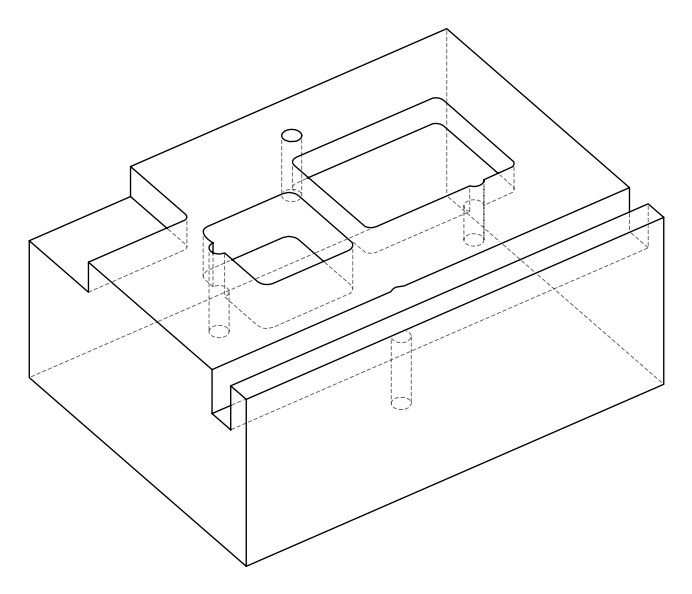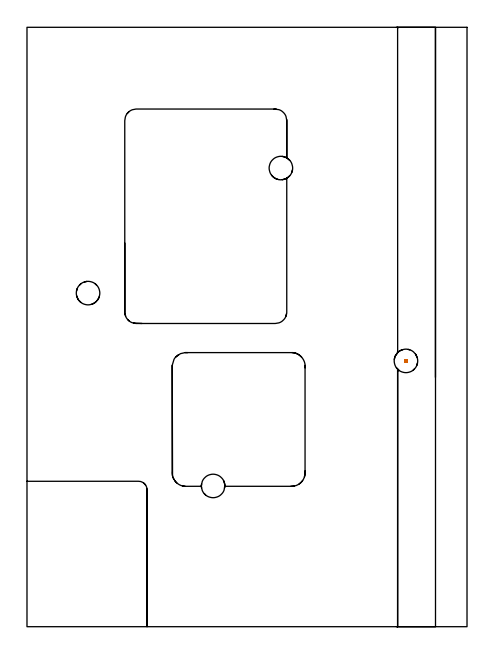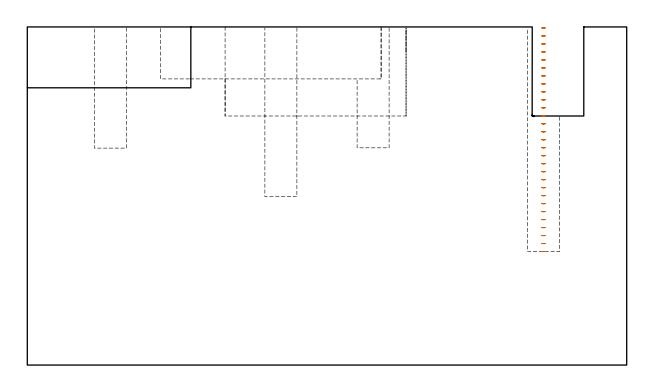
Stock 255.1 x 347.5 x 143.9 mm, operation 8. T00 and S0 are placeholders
(PLAN: 8 operations, 3 tool changes, 86.8 min)
(1 MILL_CORNER_NOTCH_RECTANGULAR | CORNER_NOTCH_RECTANGULAR | NXT0201_009 | Follow Part, ap 2, ae 75% | 32.92 min | 151845 mm3)
(2 MILL_RECTANGULAR_POCKET | POCKET_RECTANGULAR_STRAIGHT | NXT0201_011 | Follow Part, ap 3, ae 75% | 17.8 min | 224241 mm3)
(3 MILL_RECTANGULAR_POCKET_1 | POCKET_RECTANGULAR_STRAIGHT_1 | NXT0201_011 | Follow Part, ap 3, ae 75% | 20.87 min | 257113 mm3)
(4 MILL_RECTANGULAR_SLOT | SLOT_RECTANGULAR | UGT0201_094 | Follow Part, ap 5, ae 75% | 12.63 min | 288755 mm3)
(5 MILL_BLIND_HOLE_FROM_SOLID_MATERIAL | STEP1POCKET | NXT0201_011 | Spiral | 0.49 min | 4877 mm3)
(6 MILL_BLIND_HOLE_FROM_SOLID_MATERIAL_1 | STEP1POCKET_1 | NXT0201_011 | Spiral | 0.49 min | 7489 mm3)
(7 MILL_BLIND_HOLE_FROM_SOLID_MATERIAL_2 | STEP1POCKET_2 | NXT0201_011 | Spiral | 0.68 min | 7605 mm3)
(8 MILL_BLIND_HOLE_FROM_SOLID_MATERIAL_3 | STEP1POCKET_3 | NXT0201_011 | Spiral | 0.9 min | 8574 mm3)
(TOOL NXT0201_009 | ENDMILL 8mm [2P460-0800-NA 1630] | D8 FL26 Z6)
(TOOL NXT0201_011 | ENDMILL 12mm [2P460-1200-NA 1630] | D12 FL38 Z6)
(TOOL UGT0201_094 | End mill 20 mm | D20 FL38 Z4)
(OP 8 MILL_BLIND_HOLE_FROM_SOLID_MATERIAL_3)
G17 G21 G94 G90
T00 M6
G54
G17 G0 G90 X219.7 Y154.1 S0 M3
G43 Z153.9 H1
Z143.5
G94 G3 X220.1 Y154.5 R0.4 F250.
X219.7 Y154.9 R0.4
X218.9 Y154.1 R0.8
X219.7 Y154.9 R-0.8
X219.3 Y154.5 R0.4
X219.7 Y154.1 R0.4
G0 Z140.1
G3 X220.1 Y154.5 R0.4
X219.7 Y154.9 R0.4
X218.9 Y154.1 R0.8
X219.7 Y154.9 R-0.8
X219.3 Y154.5 R0.4
X219.7 Y154.1 R0.4
G0 Z136.7
G3 X220.1 Y154.5 R0.4
X219.7 Y154.9 R0.4
X218.9 Y154.1 R0.8
X219.7 Y154.9 R-0.8
X219.3 Y154.5 R0.4
X219.7 Y154.1 R0.4
G0 Z133.3
G3 X220.1 Y154.5 R0.4
X219.7 Y154.9 R0.4
X218.9 Y154.1 R0.8
X219.7 Y154.9 R-0.8
X219.3 Y154.5 R0.4
X219.7 Y154.1 R0.4
G0 Z129.9
G3 X220.1 Y154.5 R0.4
X219.7 Y154.9 R0.4
X218.9 Y154.1 R0.8
X219.7 Y154.9 R-0.8
X219.3 Y154.5 R0.4
X219.7 Y154.1 R0.4
G0 Z126.5
G3 X220.1 Y154.5 R0.4
X219.7 Y154.9 R0.4
X218.9 Y154.1 R0.8
X219.7 Y154.9 R-0.8
X219.3 Y154.5 R0.4
X219.7 Y154.1 R0.4
G0 Z123.1
G3 X220.1 Y154.5 R0.4
X219.7 Y154.9 R0.4
X218.9 Y154.1 R0.8
X219.7 Y154.9 R-0.8
X219.3 Y154.5 R0.4
X219.7 Y154.1 R0.4
G0 Z119.7
G3 X220.1 Y154.5 R0.4
X219.7 Y154.9 R0.4
X218.9 Y154.1 R0.8
X219.7 Y154.9 R-0.8
X219.3 Y154.5 R0.4
X219.7 Y154.1 R0.4
G0 Z116.3
G3 X220.1 Y154.5 R0.4
X219.7 Y154.9 R0.4
X218.9 Y154.1 R0.8
X219.7 Y154.9 R-0.8
X219.3 Y154.5 R0.4
X219.7 Y154.1 R0.4
G0 Z112.9
G3 X220.1 Y154.5 R0.4
X219.7 Y154.9 R0.4
X218.9 Y154.1 R0.8
X219.7 Y154.9 R-0.8
X219.3 Y154.5 R0.4
X219.7 Y154.1 R0.4
G0 Z109.5
G3 X220.1 Y154.5 R0.4
X219.7 Y154.9 R0.4
X218.9 Y154.1 R0.8
X219.7 Y154.9 R-0.8
X219.3 Y154.5 R0.4
X219.7 Y154.1 R0.4
G0 Z106.1
G3 X220.1 Y154.5 R0.4
X219.7 Y154.9 R0.4
X218.9 Y154.1 R0.8
X219.7 Y154.9 R-0.8
X219.3 Y154.5 R0.4
X219.7 Y154.1 R0.4
G0 Z102.7
G3 X220.1 Y154.5 R0.4
X219.7 Y154.9 R0.4
X218.9 Y154.1 R0.8
X219.7 Y154.9 R-0.8
X219.3 Y154.5 R0.4
X219.7 Y154.1 R0.4
G0 Z99.3
G3 X220.1 Y154.5 R0.4
X219.7 Y154.9 R0.4
X218.9 Y154.1 R0.8
X219.7 Y154.9 R-0.8
X219.3 Y154.5 R0.4
X219.7 Y154.1 R0.4
G0 Z95.9
G3 X220.1 Y154.5 R0.4
X219.7 Y154.9 R0.4
X218.9 Y154.1 R0.8
X219.7 Y154.9 R-0.8
X219.3 Y154.5 R0.4
X219.7 Y154.1 R0.4
G0 Z92.5
G3 X220.1 Y154.5 R0.4
X219.7 Y154.9 R0.4
X218.9 Y154.1 R0.8
X219.7 Y154.9 R-0.8
X219.3 Y154.5 R0.4
X219.7 Y154.1 R0.4
G0 Z89.1
G3 X220.1 Y154.5 R0.4
X219.7 Y154.9 R0.4
X218.9 Y154.1 R0.8
X219.7 Y154.9 R-0.8
X219.3 Y154.5 R0.4
X219.7 Y154.1 R0.4
G0 Z85.7
G3 X220.1 Y154.5 R0.4
X219.7 Y154.9 R0.4
X218.9 Y154.1 R0.8
X219.7 Y154.9 R-0.8
X219.3 Y154.5 R0.4
X219.7 Y154.1 R0.4
G0 Z82.3
G3 X220.1 Y154.5 R0.4
X219.7 Y154.9 R0.4
X218.9 Y154.1 R0.8
X219.7 Y154.9 R-0.8
X219.3 Y154.5 R0.4
X219.7 Y154.1 R0.4
G0 Z78.9
G3 X220.1 Y154.5 R0.4
X219.7 Y154.9 R0.4
X218.9 Y154.1 R0.8
X219.7 Y154.9 R-0.8
X219.3 Y154.5 R0.4
X219.7 Y154.1 R0.4
G0 Z75.5
G3 X220.1 Y154.5 R0.4
X219.7 Y154.9 R0.4
X218.9 Y154.1 R0.8
X219.7 Y154.9 R-0.8
X219.3 Y154.5 R0.4
X219.7 Y154.1 R0.4
G0 Z72.1
G3 X220.1 Y154.5 R0.4
X219.7 Y154.9 R0.4
X218.9 Y154.1 R0.8
X219.7 Y154.9 R-0.8
X219.3 Y154.5 R0.4
X219.7 Y154.1 R0.4
G0 Z68.7
G3 X220.1 Y154.5 R0.4
X219.7 Y154.9 R0.4
X218.9 Y154.1 R0.8
X219.7 Y154.9 R-0.8
X219.3 Y154.5 R0.4
X219.7 Y154.1 R0.4
G0 Z65.3
G3 X220.1 Y154.5 R0.4
X219.7 Y154.9 R0.4
X218.9 Y154.1 R0.8
X219.7 Y154.9 R-0.8
X219.3 Y154.5 R0.4
X219.7 Y154.1 R0.4
G0 Z61.9
G3 X220.1 Y154.5 R0.4
X219.7 Y154.9 R0.4
X218.9 Y154.1 R0.8
X219.7 Y154.9 R-0.8
X219.3 Y154.5 R0.4
X219.7 Y154.1 R0.4
G0 Z58.5
G3 X220.1 Y154.5 R0.4
X219.7 Y154.9 R0.4
X218.9 Y154.1 R0.8
X219.7 Y154.9 R-0.8
X219.3 Y154.5 R0.4
X219.7 Y154.1 R0.4
G0 Z55.1
G3 X220.1 Y154.5 R0.4
X219.7 Y154.9 R0.4
X218.9 Y154.1 R0.8
X219.7 Y154.9 R-0.8
X219.3 Y154.5 R0.4
X219.7 Y154.1 R0.4
G0 Z51.7
G3 X220.1 Y154.5 R0.4
X219.7 Y154.9 R0.4
X218.9 Y154.1 R0.8
X219.7 Y154.9 R-0.8
X219.3 Y154.5 R0.4
X219.7 Y154.1 R0.4
G0 Z48.3
G3 X220.1 Y154.5 R0.4
X219.7 Y154.9 R0.4
X218.9 Y154.1 R0.8
X219.7 Y154.9 R-0.8
X219.3 Y154.5 R0.4
X219.7 Y154.1 R0.4
G0 Z153.9
M5
M2
